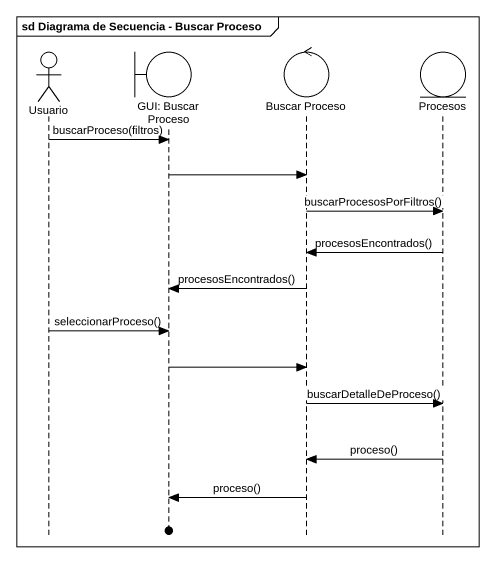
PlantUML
@startuml
mainframe sd Diagrama de Secuencia - Buscar Proceso
hide footbox
actor Usuario
boundary "GUI: Buscar Proceso" as GUI_Buscar_Proceso
control "Buscar Proceso" as Buscar_Proceso
entity Procesos

Usuario -> GUI_Buscar_Proceso : buscarProceso(filtros)
GUI_Buscar_Proceso -> Buscar_Proceso
Buscar_Proceso -> Procesos : buscarProcesosPorFiltros()
Procesos -> Buscar_Proceso : procesosEncontrados()
Buscar_Proceso -> GUI_Buscar_Proceso : procesosEncontrados()
Usuario -> GUI_Buscar_Proceso : seleccionarProceso()
GUI_Buscar_Proceso -> Buscar_Proceso
Buscar_Proceso -> Procesos : buscarDetalleDeProceso()
Procesos -> Buscar_Proceso : proceso()
Buscar_Proceso -> GUI_Buscar_Proceso : proceso()
@enduml
